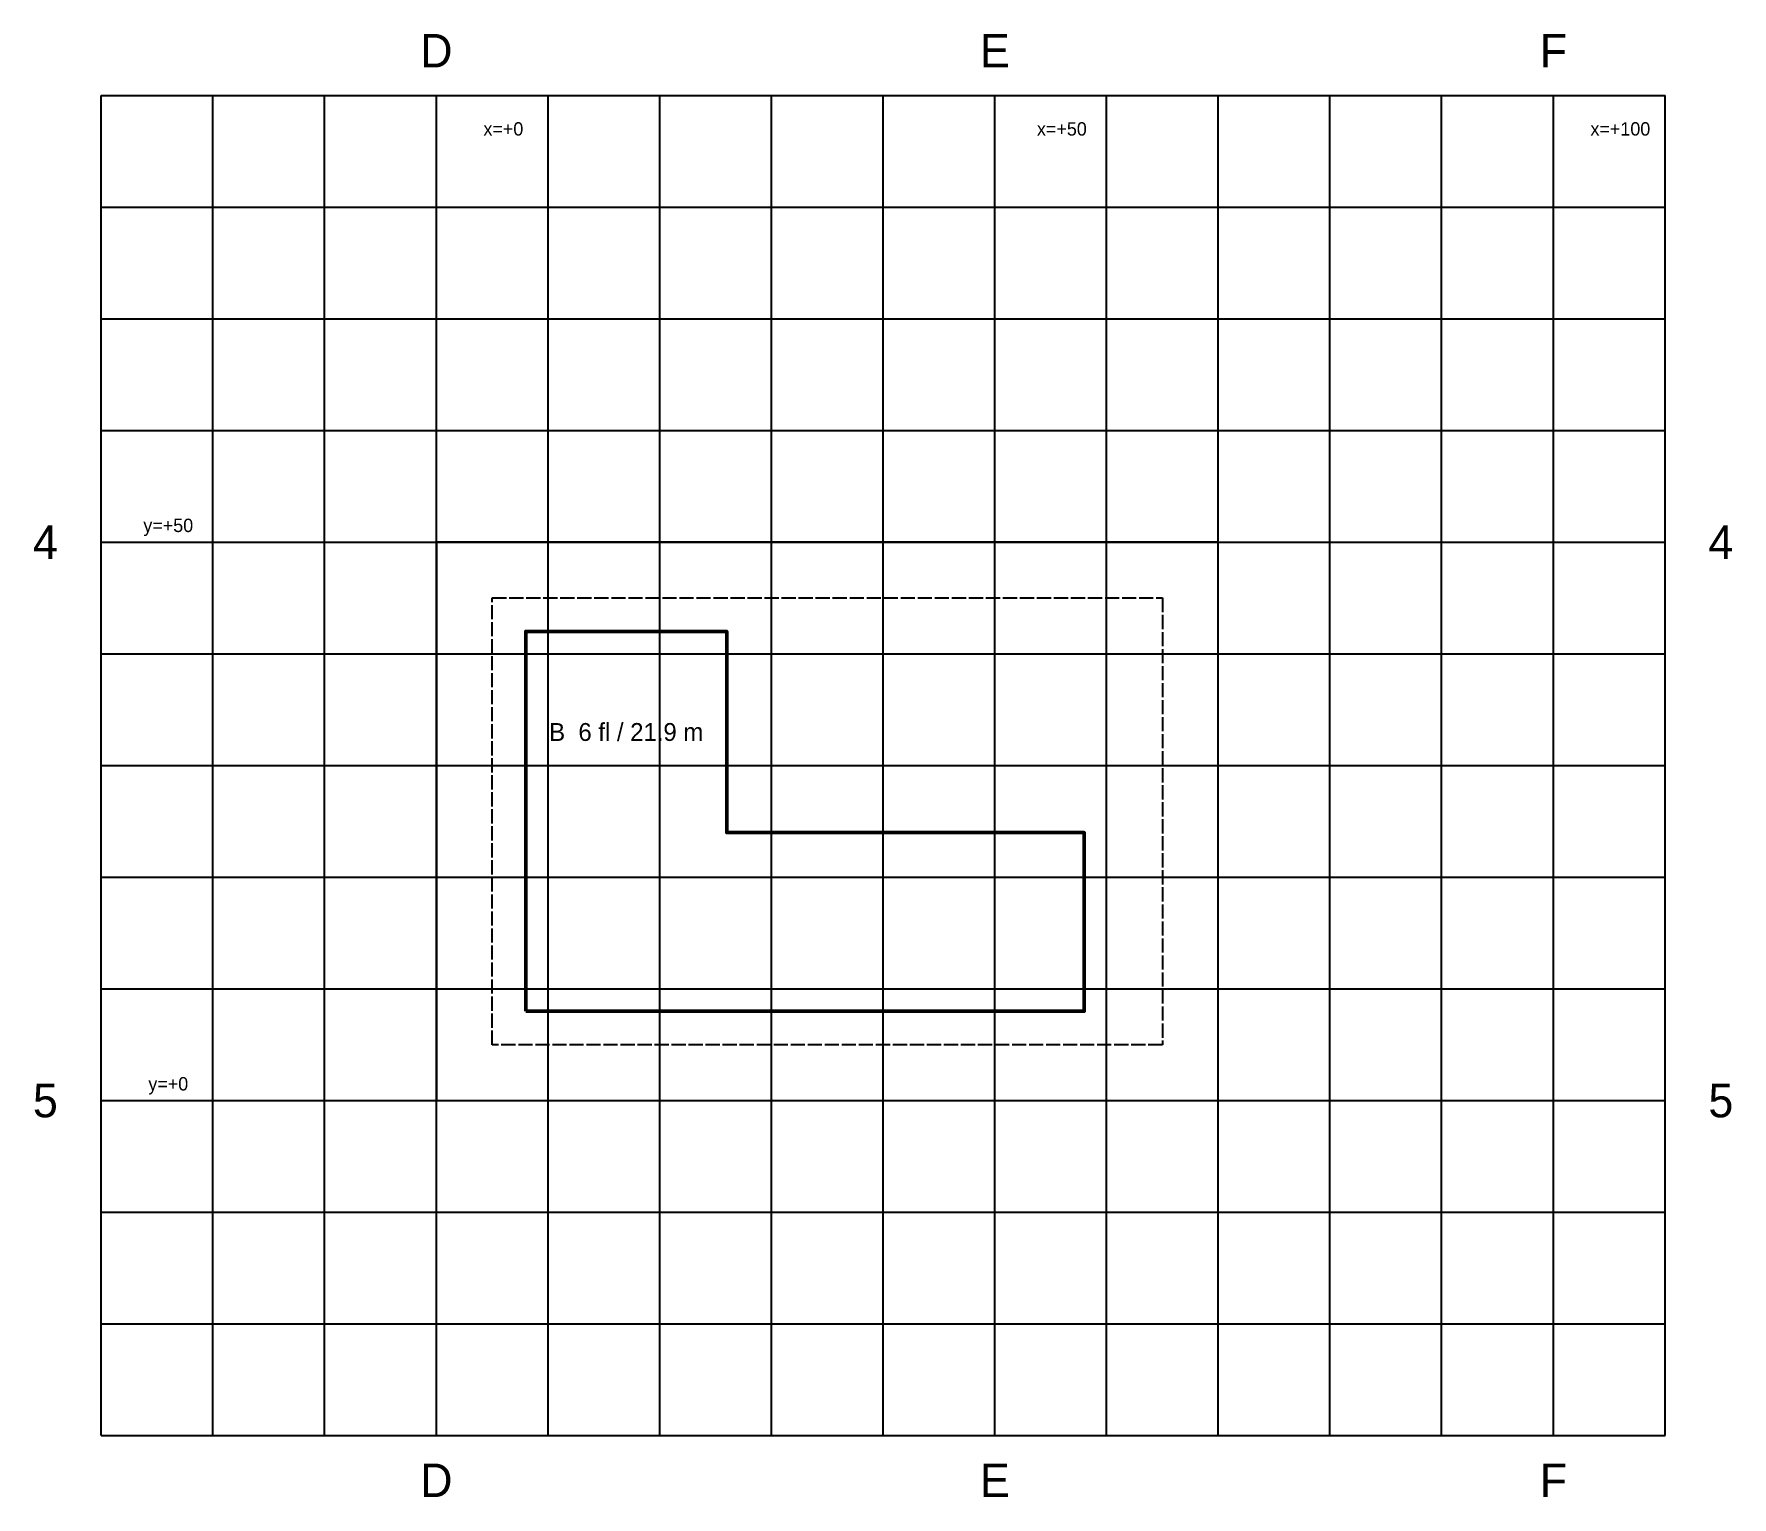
# Model space of a CAD drawing. Header units: metres. Extents: x -36 to 116, y -36 to 96.
import ezdxf
from ezdxf.enums import TextEntityAlignment as Align

# ---------------------------------------------------------------- set-up
doc = ezdxf.new("R2010")
doc.units = ezdxf.units.M
doc.linetypes.add('DASHED', pattern=[1.524, 1.27, -0.254])
for name, color, linetype in [('BUILDING', 5, 'Continuous'), ('GRID_MAJOR', 2, 'Continuous'), ('GRID_MINOR', 9, 'Continuous'), ('SETBACK', 1, 'Continuous'), ('SITE', 3, 'Continuous'), ('TEXT', 250, 'Continuous')]:
    doc.layers.add(name, color=color, linetype=linetype)

msp = doc.modelspace()

# ---------------------------------------------------------------- linework, layer by layer
at = {"layer": 'BUILDING', "lineweight": 50}
msp.add_lwpolyline([(8, 8), (58, 8), (58, 24), (26, 24), (26, 42), (8, 42)], close=True, dxfattribs=at)
at = {"layer": 'GRID_MAJOR'}
for p, q in [((0, -30), (0, 90)), ((50, -30), (50, 90)), ((100, -30), (100, 90)), ((-30, 50), (110, 50)), ((-30, 0), (110, 0))]:
    msp.add_line(p, q, dxfattribs=at)
at = {"layer": 'GRID_MINOR'}
for p, q in [((-30, -30), (-30, 90)), ((-30, 90), (110, 90)), ((-20, -30), (-20, 90)), ((-10, -30), (-10, 90)), ((10, -30), (10, 90)), ((20, -30), (20, 90)), ((30, -30), (30, 90)), ((40, -30), (40, 90)), ((60, -30), (60, 90)), ((70, -30), (70, 90)), ((80, -30), (80, 90)), ((90, -30), (90, 90)), ((110, -30), (110, 90)), ((-30, 80), (110, 80)), ((-30, 70), (110, 70)), ((-30, 60), (110, 60)), ((-30, 40), (110, 40)), ((-30, 30), (110, 30)), ((-30, 20), (110, 20)), ((-30, 10), (110, 10)), ((-30, -10), (110, -10)), ((-30, -20), (110, -20)), ((-30, -30), (110, -30))]:
    msp.add_line(p, q, dxfattribs=at)
at = {"layer": 'SETBACK', "linetype": 'DASHED'}
msp.add_lwpolyline([(5, 5), (5, 45), (65, 45), (65, 5), (5, 5)], close=True, dxfattribs=at)
at = {"layer": 'SITE'}
msp.add_lwpolyline([(0, 0), (70, 0), (70, 50), (0, 50)], close=True, dxfattribs=at)

# ---------------------------------------------------------------- texts
at = {"layer": 'TEXT'}
for s, height, p in [('D', 3, (0, 94)), ('E', 3, (50, 94)), ('F', 3, (100, 94)), ('x=+0', 1.2, (6, 87)), ('x=+50', 1.2, (56, 87)), ('x=+100', 1.2, (106, 87)), ('y=+50', 1.2, (-24, 51.5)), ('4', 3, (-35, 50)), ('4', 3, (115, 50)), ('B  6 fl / 21.9 m', 1.6, (17, 33)), ('y=+0', 1.2, (-24, 1.5)), ('5', 3, (-35, 0)), ('5', 3, (115, 0)), ('D', 3, (0, -34)), ('E', 3, (50, -34)), ('F', 3, (100, -34))]:
    msp.add_text(s, height=height, dxfattribs=at).set_placement(p, align=Align.MIDDLE_CENTER)

doc.saveas('drawing.dxf')
